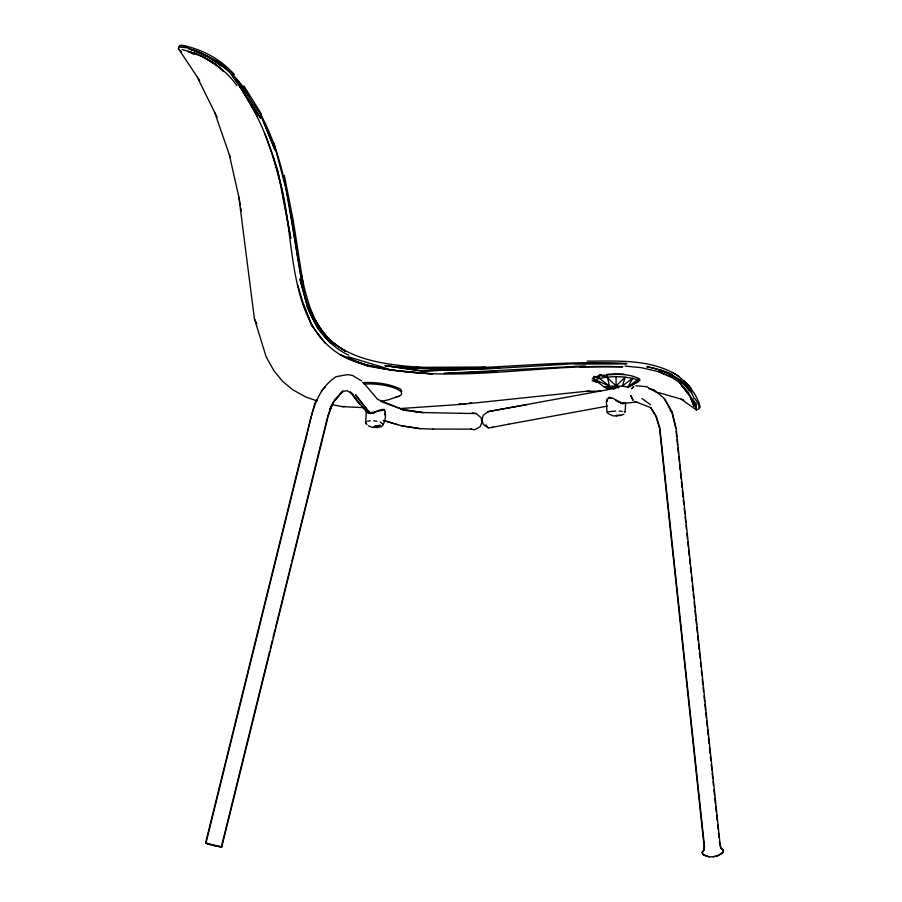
<?xml version="1.0" encoding="UTF-8"?>
<svg xmlns="http://www.w3.org/2000/svg" width="902" height="902" viewBox="0 0 902 902"><rect width="100%" height="100%" fill="white"/><g stroke="black" fill="none" stroke-linecap="round" stroke-linejoin="round"><path stroke-width="1.35" d="M596.594 382.459L592.197 380.576C606.764 375.401 625.334 375.367 639.924 380.486L627.781 387.206L622.301 386.079L609.436 386.135L599.187 378.096L599.199 375.751C612.514 374.33 627.792 372.526 639.924 379.077M624.759 403.51L622.572 403.453L612.435 398.019L609.301 397.286L607.553 398.864L607.046 401.548M696.164 408.02L692.792 400.138L696.164 408.02L696.288 404.13L679.488 382.651L671.663 377.239L658.528 371.658L641.401 367.678L625.097 366.077M367.024 424.515L365.727 423.421L366.313 410.793M625.661 403.149L625.109 412.315L624.285 411.797M377.397 411.267L373.845 412.699L369.854 413.06C374.826 413.466 378.908 408.933 383.857 409.418L384.545 409.835C386.439 414.841 385.357 422.779 381.512 426.623L377.374 427.593L372.019 427.266L368.399 425.857M199.658 80.571L178.449 48.731L178.72 46.994L181.11 45.1C201.496 48.888 220.539 58.991 234.407 74.539M365.727 423.421L365.953 421.922M698.791 407.546L699.174 405.889L695.295 398.932L694.044 398.413C687.347 379.065 665.338 370.26 646.824 366.753C664.582 369.685 680.209 378.84 691.699 392.539M210.764 844.7L205.555 843.077L302.655 449.771L314.775 403.295L316.613 399.597M208.227 843.968L205.994 843.077L303.072 449.771C310.773 424.301 311.528 392.641 336.175 376.664L347.642 374.612L352.614 375.491L361.623 380.96M220.686 847.001L221.328 846.967L269.63 651.424M270.307 648.696L272.336 640.488M273.013 637.748L275.042 629.551M275.719 626.811L291.256 563.908M291.932 561.179L327.403 417.592M213.334 845.478L221.768 846.967L328.148 416.228L332.985 402.653L342.523 391.265L332.985 402.653L329.523 409.925M384.692 414.886L385.47 411.797M327.742 416.228L331.71 405.122M613.766 389.258L614.33 387.939L619.133 387.488L614.262 387.172L606.144 388.559L614.33 387.939L604.509 387.251L594.012 379.235L594.001 376.224M329.591 409.903L335.454 398.876L343.369 391.186M321.281 390.983L325.25 386.947M601.521 374.77A23.858 3.484 -0.1 0 0 599.199 375.074L606.933 377.318L616.077 385.853L625.199 377.284L622.301 386.079L632.933 378.028L627.781 387.206L638.109 379.156M592.186 378.716L594.012 377.183L599.199 375.751M488.174 411.763L483.28 415.202L481.961 419.791L483.28 424.391L488.241 427.864L493.202 427.3M628.322 387.172L638.109 381.828L635.515 382.392M658.821 392.663L681.145 399.135L696.457 409.936L698.892 408.922L700.121 407.027L699.783 405.46M620.666 415.484L623.88 414.176M399.507 395.933L388.48 399.812L381.343 401.3M624.759 403.036L622.504 403.78L615.716 400.567M378.333 411.188L384.545 409.835M374.984 412.124L368.963 412.8M373.067 412.609L371.004 413.172L366.302 411.684L367.779 413.037L370.643 413.522L374.071 412.902M604.509 387.251L609.436 386.135L606.899 374.736M491.195 427.525L508.807 424.188M615.784 410.974L607.565 411.864M342.174 391.682L347.101 390.667L352.907 394.275L359.763 403.814M400.477 408.527L461.745 404.355L589.683 390.916M487.689 411.684L615.288 388.345M487.745 411.684L526.757 404.671M618.941 401.852L622.312 403.374L625.052 403.036M508.717 424.188L607.52 406.092M367.565 421.2L370.271 420.772M713.087 856.663L716.989 856.043L722.592 852.548L723.145 850.146L721.499 848.816M465.906 403.701L461.745 404.355L459.084 403.668M468.679 403.262L471.453 402.822M622.865 403.453L636.981 401.965M331.609 404.547L342.309 406.644L345.094 406.385M178.72 46.994L188.123 47.862L189.127 48.956C201.484 51.831 211.53 58.28 221.452 65.936C239.819 76.433 247.7 97.766 260.306 113.776C292.947 173.24 290.827 243.236 307.582 307.424C315.373 327.573 328.666 345.928 348.758 355.174M579.625 366.934L622.797 366.81C534.875 363.213 444.686 387.465 358.444 362.751C285.652 340.133 296.273 244.994 281.525 187.436C272.889 147.984 257.205 109.694 233.122 77.087C223.662 61.302 205.509 55.022 189.127 48.956C201.157 51.279 211.361 59.295 221.452 65.936L216.187 60.705C228.702 70.852 241.353 81.89 249.065 96.232L237.057 80.086L233.122 77.087L246.19 93.526L240.056 86.784L257.081 115.806M499.482 368.185L574.427 363.72L626.631 363.607C546.161 358.669 465.545 374.973 385.143 365.637L422.192 371.004L499.482 368.185L422.192 371.004L385.143 365.637M585.342 365.829L443.998 373.439L497.092 371.331M205.555 843.077L221.768 846.967M205.994 843.077L206.648 843.043M586.999 391.445L600.664 391.006M459.919 413.319L476.166 413.522L481.048 417.671M362.548 382.606C375.39 382.144 388.863 383.395 400.544 389.078L401.875 391.344M626.631 363.607L574.427 363.72M587.168 361.138C618.05 361.138 652.214 358.646 679.161 376.562M485.4 367.024L415.112 367.373L419.182 367.576M471.464 429.127L433.14 429.093M617.069 415.923L613.236 415.89L608.241 413.668M460.009 413.319L421.978 412.507L402.405 409.576M433.287 429.093L420.118 428.653L401.548 425.834M342.309 406.644L364.453 407.659M395.358 367.17L448.519 369.967M635.854 385.752L646.903 386.721L656.983 392.674M423.185 367.633C391.739 365.084 357.575 362.221 331.891 341.903L345.613 351.374C329.771 342.298 317.29 328.069 311.032 310.84M403.972 410.331L408.358 410.838M410.805 411.154L423.252 412.642M373.608 420.851L377.047 421.279M472.197 412.947L476.166 413.522M619.223 411.019L622.2 411.47M402.619 409.576L422.147 412.507M420.276 428.653L401.762 425.834L383.361 420.445M611.703 398.504L608.873 398.064L607.125 399.169L606.381 401.762L607.012 412.428L607.824 412.981M369.459 365.772L387.837 368.76L348.014 356.741M368.591 366.268L390.746 370.079L432.599 373.924C401.277 371.455 368.681 369.369 340.291 354.666L368.591 366.268L358.444 362.751M219.378 846.719L210.335 844.7M223.29 71.596C212.692 59.498 197.324 53.263 182.035 49.61M180.028 45.574L185.057 45.979L188.123 47.862M648.797 388.672L654.051 389.856L664.47 398.56L672.159 412.011L676.162 428.416L720.089 844.351L721.081 848.151L723.551 850.146L722.987 852.548C717.496 857.34 709.276 858.264 702.929 854.634L701.869 852.413L703.864 849.932L704.067 846.245L659.497 428.022L655.934 416.442L650.601 407.681M471.07 428.98L474.396 429.859L480.157 426.725L481.882 422.328L481.262 418.832M383.598 420.445L397.737 424.741M681.145 399.135L683.806 400.037M317.166 400.95L305.744 396.981L292.767 389.788L282.484 381.219L273.836 370.632L266.191 356.865L254.42 318.868L238.872 197.11L229.311 154.648L214.653 112.344L197.29 77.211M595.297 376.686L599.187 378.096M370.643 413.522L367.069 411.312M381.005 401.537L404.998 410.444L377.667 399.417L363.934 383.226M671.663 377.239L658.528 371.658L663.342 371.511L659.554 369.516L670.851 373.71L673.196 375.965M709.355 856.9L703.334 854.634L702.275 852.413L704.27 849.932L704.473 846.245L659.869 428.022L656.284 416.442L650.951 407.681L634.546 401.39M237 85.69C225.196 69.161 207.719 57.029 188.157 51.47L193.299 54.019L197.234 54.515L194.449 52.79M594.012 379.235L609.436 386.135M195.52 51.256L205.972 56.285M217.427 65.959L204.156 57.593M672.542 372.447C684.742 379.686 694.687 390.724 699.467 404.186M642.032 398.56L650.466 404.727M669.972 410.354L672.159 412.011M380.137 421.989L383.361 424.628M352.907 394.275L350.427 391.942L356.606 400.691L366.697 411.323M691.045 389.968L686.411 385.582L689.726 390.87L679.928 379.776L682.735 383.474L679.488 382.651L688.621 393.035L694.145 406.61L689.996 396.158L682.216 386.09L688.621 393.035M335.104 344.789C312.712 327.471 306.579 298.314 300.862 272.212L303.128 284.231M178.449 48.731L181.325 51.764M362.728 407.456L366.415 411.323M317.448 333.819L320.796 337.483M329.072 339.163L323.942 333.469L315.125 319.815L317.617 324.37M323.074 334.563L317.639 328.294L307.582 307.424L299.971 279.079C305.868 302.215 313.445 325.915 330.606 343.312M319.488 327.798L329.906 340.031M366.719 408.753L355.591 394.76L362.412 404.254L370.147 413.06L368.433 410.906M485.885 424.831L488.241 427.864M297.716 285.179L303.32 303.918L311.923 325.825L324.923 342.918M243.935 85.938L261.253 113.855M664.12 398.56L671.798 412.011L675.79 428.416M695.51 408.2L696.457 409.936M214.653 112.344L217.179 117.294M254.42 318.868L256.856 323.773M303.32 303.918L311.923 325.825M229.311 154.648L230.314 157.207M265.053 134.139L277.827 170.906L290.816 238.399L281.525 187.436L273.002 156.542M720.687 848.151L719.39 841.555M273.971 143.159L286.069 189.273L304.324 294.785M284.322 175.349L293.319 220.956L303.162 284.198M238.872 197.11L240.338 205.397M240.834 208.159L241.319 210.921M676.083 431.212L676.68 436.816M676.974 439.612L677.56 445.216M677.853 448.023L678.451 453.616M678.744 456.423L679.341 462.027M679.634 464.823L680.221 470.427M680.514 473.223L681.111 478.827M681.405 481.634L682.002 487.227M682.295 490.034L683.028 497.036M683.321 499.832L683.772 504.038M684.212 508.243L684.81 513.836M685.103 516.643L685.689 522.247M685.982 525.043L686.433 529.248M686.873 533.443L687.459 539.046M687.764 541.854L688.35 547.446M688.643 550.254L689.241 555.857M689.534 558.654L690.12 564.257M690.425 567.054L691.011 572.657M691.451 576.863L691.902 581.057M692.341 585.263L692.928 590.866M693.232 593.663L693.672 597.868M694.112 602.074L694.709 607.666M695.002 610.474L695.589 616.077M695.893 618.873L696.479 624.477M696.772 627.273L697.37 632.877M697.663 635.684L698.249 641.288M698.554 644.084L699.14 649.688M699.433 652.484L700.031 658.088M700.471 662.293L700.91 666.488M701.361 670.693L701.801 674.899M702.241 679.093L702.838 684.697M703.132 687.493L703.571 691.699M704.022 695.904L704.609 701.508M704.902 704.304L705.499 709.908M705.792 712.704L706.379 718.308M706.683 721.104L707.269 726.708M707.563 729.515L708.16 735.119M708.453 737.915L709.04 743.519M709.491 747.713L710.077 753.317M710.37 756.124L710.821 760.318M711.261 764.524L711.847 770.128M712.14 772.924L712.738 778.527M713.031 781.335L713.471 785.529M713.922 789.735L714.508 795.338M714.801 798.135L715.399 803.738M715.692 806.535L716.289 812.138M716.583 814.946L717.169 820.538M717.609 824.744L718.06 828.949M718.499 833.144L718.939 837.349M616.066 377.036L616.077 385.853M364.081 384.151A23.869 6.517 6.5 0 1 395.493 388.401A23.869 6.517 6.5 0 1 395.719 397.162M606.922 374.307A23.858 3.484 -0.1 0 1 624.004 374.206M632.505 387.736L631.569 388.841L633.745 386.518L632.505 387.736M380.058 425.349L374.285 426.443L380.058 425.349M620.88 415.382L616.122 415.484L620.88 415.382M688.677 385.582L683.423 380.745L691.236 388.593L688.677 385.582M260.836 118.387L240.056 86.784L260.836 118.387M632.99 400.127L630.757 395.595L632.99 400.127M274.896 149.811L260.306 113.776L274.896 149.811"/></g></svg>
